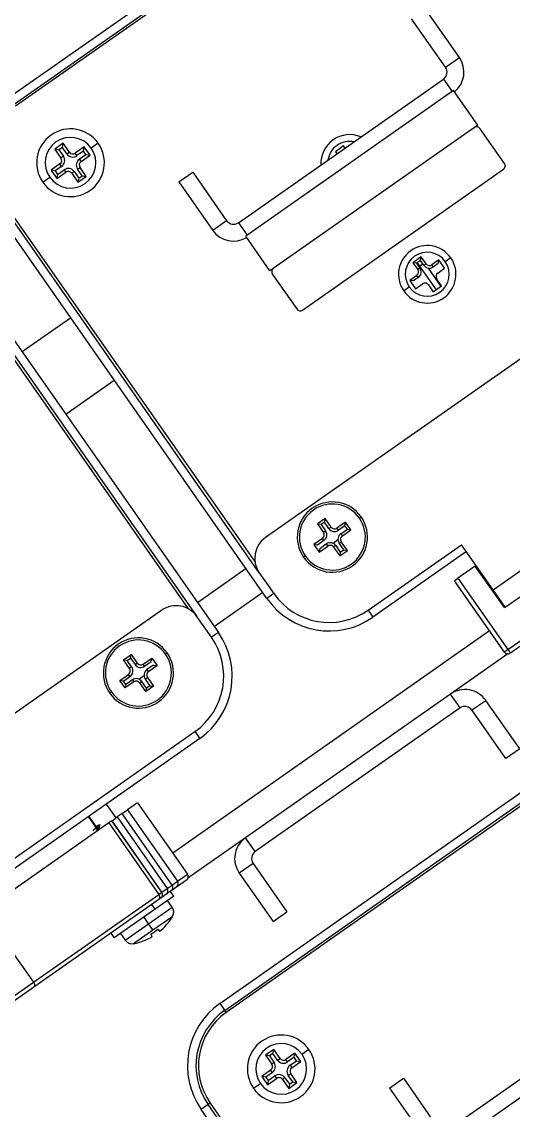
# Model space of a CAD drawing. Header units: millimetres. Extents: x 152904052 to 153933663, y 538271515 to 539240469.
# Drawn here: x 153459792.4 to 153459850.5, y 538574675.4 to 538574804 of the extents above; entities that cross this region are included whole.
import ezdxf

# ---------------------------------------------------------------- set-up
doc = ezdxf.new("R2010")
doc.units = ezdxf.units.MM
doc.layers.add('POWR', color=5, linetype='Continuous')

msp = doc.modelspace()

# ---------------------------------------------------------------- linework, layer by layer
at = {"layer": 'POWR', "color": 7}
for p, q in [((153459790.89, 538574795.13), (153459837.58, 538574827.83)), ((153459791.46, 538574794.31), (153459838.15, 538574827.01)), ((153459838.32, 538574826.76), (153459791.63, 538574794.07)), ((153459844.13, 538574799.82), (153459840.11, 538574805.55)), ((153459842.49, 538574798.67), (153459838.47, 538574804.4)), ((153459842.49, 538574798.67), (153459844.13, 538574799.82)), ((153459818, 538574780.3), (153459842.24, 538574797.28)), ((153459842.24, 538574797.28), (153459843.28, 538574795.8)), ((153459843.44, 538574795.92), (153459818.86, 538574778.71)), ((153459846.31, 538574791.82), (153459843.44, 538574795.92)), ((153459846.31, 538574791.82), (153459821.73, 538574774.61)), ((153459849.46, 538574787.32), (153459846.59, 538574791.41)), ((153459797.25, 538574789.7), (153459796.27, 538574789.01)), ((153459796.27, 538574789.01), (153459797.01, 538574787.95)), ((153459796.76, 538574788.93), (153459796.27, 538574789.01)), ((153459797.17, 538574789.21), (153459796.76, 538574788.93)), ((153459796.76, 538574788.93), (153459797.3, 538574788.15)), ((153459797.17, 538574789.21), (153459797.25, 538574789.7)), ((153459797.71, 538574788.43), (153459797.17, 538574789.21)), ((153459798, 538574788.64), (153459797.25, 538574789.7)), ((153459799.76, 538574789.26), (153459798.69, 538574788.51)), ((153459799.67, 538574788.77), (153459798.89, 538574788.23)), ((153459799.67, 538574788.77), (153459799.76, 538574789.26)), ((153459799.96, 538574788.36), (153459799.67, 538574788.77)), ((153459800.45, 538574788.28), (153459799.76, 538574789.26)), ((153459801.41, 538574789.69), (153459800.59, 538574789.11)), ((153459830.44, 538574789.38), (153459829.46, 538574788.69)), ((153459829.46, 538574788.69), (153459829.63, 538574788.44)), ((153459830.61, 538574789.13), (153459830.44, 538574789.38)), ((153459797.3, 538574788.15), (153459797.01, 538574787.95)), ((153459797.71, 538574788.43), (153459798, 538574788.64)), ((153459798.89, 538574788.23), (153459798.69, 538574788.51)), ((153459799.18, 538574787.82), (153459799.96, 538574788.36)), ((153459799.18, 538574787.82), (153459799.38, 538574787.53)), ((153459799.38, 538574787.53), (153459800.45, 538574788.28)), ((153459799.96, 538574788.36), (153459800.45, 538574788.28)), ((153459796.89, 538574787.25), (153459795.83, 538574786.51)), ((153459795.83, 538574786.51), (153459796.51, 538574785.52)), ((153459796.32, 538574786.42), (153459795.83, 538574786.51)), ((153459797.09, 538574786.96), (153459796.32, 538574786.42)), ((153459796.32, 538574786.42), (153459796.6, 538574786.01)), ((153459796.51, 538574785.52), (153459797.58, 538574786.27)), ((153459796.6, 538574786.01), (153459797.38, 538574786.56)), ((153459797.09, 538574786.96), (153459796.89, 538574787.25)), ((153459797.38, 538574786.56), (153459797.58, 538574786.27)), ((153459798.56, 538574786.35), (153459798.28, 538574786.15)), ((153459798.28, 538574786.15), (153459799.02, 538574785.08)), ((153459798.56, 538574786.35), (153459799.11, 538574785.57)), ((153459798.97, 538574786.63), (153459799.26, 538574786.83)), ((153459799.52, 538574785.86), (153459798.97, 538574786.63)), ((153459800, 538574785.77), (153459799.26, 538574786.83)), ((153459810.95, 538574785.13), (153459812.59, 538574786.28)), ((153459812.59, 538574786.28), (153459816.6, 538574780.54)), ((153459825.58, 538574769.99), (153459849.34, 538574786.62)), ((153459794.86, 538574785.1), (153459795.68, 538574785.67)), ((153459796.6, 538574786.01), (153459796.51, 538574785.52)), ((153459799.02, 538574785.08), (153459800, 538574785.77)), ((153459799.11, 538574785.57), (153459799.02, 538574785.08)), ((153459799.11, 538574785.57), (153459799.52, 538574785.86)), ((153459799.52, 538574785.86), (153459800, 538574785.77)), ((153459810.95, 538574785.13), (153459814.96, 538574779.4)), ((153459821.37, 538574735.91), (153459788.68, 538574782.6)), ((153459820.47, 538574738.94), (153459789.49, 538574783.17)), ((153459789.74, 538574783.34), (153459819.96, 538574740.18)), ((153459876.09, 538574781.54), (153459821.2, 538574743.11)), ((153459816.6, 538574780.54), (153459814.96, 538574779.4)), ((153459818, 538574780.3), (153459819.03, 538574778.82)), ((153459782.94, 538574778.58), (153459815.63, 538574731.89)), ((153459821.73, 538574774.61), (153459818.86, 538574778.71)), ((153459812.1, 538574734.67), (153459781.88, 538574777.84)), ((153459782.12, 538574778.01), (153459813.09, 538574733.77)), ((153459839.62, 538574776.27), (153459838.63, 538574775.58)), ((153459839.54, 538574775.84), (153459839.06, 538574775.51)), ((153459839.54, 538574775.84), (153459839.62, 538574776.27)), ((153459839.94, 538574775.28), (153459839.54, 538574775.84)), ((153459840.19, 538574775.45), (153459839.62, 538574776.27)), ((153459841.7, 538574775.9), (153459840.89, 538574775.33)), ((153459841.63, 538574775.48), (153459841.7, 538574775.9)), ((153459842.39, 538574774.92), (153459841.7, 538574775.9)), ((153459843.11, 538574776.16), (153459842.46, 538574775.7)), ((153459838.63, 538574775.58), (153459839.21, 538574774.76)), ((153459839.06, 538574775.51), (153459838.63, 538574775.58)), ((153459839.06, 538574775.51), (153459839.46, 538574774.94)), ((153459839.14, 538574775.56), (153459841.37, 538574772.37)), ((153459839.46, 538574774.94), (153459839.21, 538574774.76)), ((153459839.42, 538574775.16), (153459839.82, 538574775.44)), ((153459839.94, 538574775.28), (153459840.19, 538574775.45)), ((153459840.42, 538574774.95), (153459841.94, 538574772.77)), ((153459841.06, 538574775.08), (153459840.89, 538574775.33)), ((153459841.63, 538574775.48), (153459841.06, 538574775.08)), ((153459841.57, 538574774.35), (153459842.39, 538574774.92)), ((153459822.02, 538574774.2), (153459824.89, 538574770.11)), ((153459839.08, 538574774.07), (153459838.26, 538574773.49)), ((153459838.26, 538574773.49), (153459838.95, 538574772.51)), ((153459838.69, 538574773.42), (153459838.26, 538574773.49)), ((153459839.26, 538574773.82), (153459838.69, 538574773.42)), ((153459839.26, 538574773.82), (153459839.08, 538574774.07)), ((153459842.02, 538574772.83), (153459841.45, 538574773.65)), ((153459837.54, 538574772.26), (153459838.2, 538574772.72)), ((153459838.95, 538574772.51), (153459839.77, 538574773.08)), ((153459840.47, 538574772.96), (153459841.04, 538574772.14)), ((153459841.04, 538574772.14), (153459842.02, 538574772.83)), ((153459792.41, 538574765.07), (153459798.14, 538574769.08)), ((153459797.57, 538574757.69), (153459803.3, 538574761.71)), ((153459828.24, 538574745.36), (153459827.34, 538574744.73)), ((153459828.17, 538574744.93), (153459828.24, 538574745.36)), ((153459828.96, 538574744.33), (153459828.24, 538574745.36)), ((153459832.3, 538574745.39), (153459832.51, 538574745.54)), ((153459827.34, 538574744.73), (153459828.06, 538574743.7)), ((153459827.77, 538574744.65), (153459827.34, 538574744.73)), ((153459828.17, 538574744.93), (153459827.77, 538574744.65)), ((153459827.77, 538574744.65), (153459828.31, 538574743.88)), ((153459828.31, 538574743.88), (153459828.06, 538574743.7)), ((153459828.71, 538574744.16), (153459828.17, 538574744.93)), ((153459828.71, 538574744.16), (153459828.96, 538574744.33)), ((153459830.68, 538574744.93), (153459829.65, 538574744.21)), ((153459829.83, 538574743.96), (153459829.65, 538574744.21)), ((153459830.6, 538574744.5), (153459829.83, 538574743.96)), ((153459830.11, 538574743.56), (153459830.88, 538574744.1)), ((153459830.29, 538574743.31), (153459831.31, 538574744.03)), ((153459830.6, 538574744.5), (153459830.68, 538574744.93)), ((153459830.88, 538574744.1), (153459830.6, 538574744.5)), ((153459831.31, 538574744.03), (153459830.68, 538574744.93)), ((153459830.88, 538574744.1), (153459831.31, 538574744.03)), ((153459827.93, 538574743), (153459826.91, 538574742.29)), ((153459828.11, 538574742.75), (153459827.34, 538574742.21)), ((153459828.11, 538574742.75), (153459827.93, 538574743)), ((153459829.77, 538574742.82), (153459829.2, 538574742.42)), ((153459829.91, 538574742.44), (153459830.16, 538574742.61)), ((153459830.45, 538574741.66), (153459829.91, 538574742.44)), ((153459830.11, 538574743.56), (153459830.29, 538574743.31)), ((153459830.88, 538574741.59), (153459830.16, 538574742.61)), ((153459826.91, 538574742.29), (153459827.54, 538574741.39)), ((153459827.34, 538574742.21), (153459826.91, 538574742.29)), ((153459827.54, 538574741.39), (153459828.57, 538574742.1)), ((153459827.62, 538574741.81), (153459827.54, 538574741.39)), ((153459827.62, 538574741.81), (153459828.39, 538574742.36)), ((153459828.39, 538574742.36), (153459828.57, 538574742.1)), ((153459829.51, 538574742.16), (153459829.26, 538574741.98)), ((153459829.26, 538574741.98), (153459829.98, 538574740.96)), ((153459829.51, 538574742.16), (153459830.05, 538574741.38)), ((153459829.98, 538574740.96), (153459830.88, 538574741.59)), ((153459830.05, 538574741.38), (153459829.98, 538574740.96)), ((153459830.05, 538574741.38), (153459830.45, 538574741.66)), ((153459830.45, 538574741.66), (153459830.88, 538574741.59)), ((153459833.33, 538574734.51), (153459844.39, 538574742.26)), ((153459844.96, 538574741.44), (153459833.9, 538574733.7)), ((153459848.12, 538574736.93), (153459844.39, 538574742.26)), ((153459848.12, 538574736.93), (153459854.67, 538574741.52)), ((153459825.91, 538574740.92), (153459825.71, 538574740.78)), ((153459846.01, 538574739.73), (153459846.11, 538574739.8)), ((153459818.9, 538574739.43), (153459813.17, 538574735.41)), ((153459820.47, 538574738.94), (153459822.19, 538574736.48)), ((153459846.01, 538574739.73), (153459843.96, 538574738.3)), ((153459849.45, 538574734.82), (153459846.01, 538574739.73)), ((153459849.55, 538574734.89), (153459856.1, 538574739.47)), ((153459843.55, 538574738.01), (153459843.96, 538574738.3)), ((153459849.46, 538574729.57), (153459843.55, 538574738.01)), ((153459843.96, 538574738.3), (153459849.87, 538574729.86)), ((153459849.87, 538574729.86), (153459860.93, 538574737.6)), ((153459820.88, 538574736.6), (153459815.15, 538574732.59)), ((153459822.19, 538574736.48), (153459821.37, 538574735.91)), ((153459849.55, 538574734.89), (153459848.12, 538574736.93)), ((153459860.97, 538574737.02), (153459850.16, 538574729.45)), ((153459849.22, 538574735.15), (153459849.28, 538574735.27)), ((153459849.28, 538574735.06), (153459849.38, 538574735.13)), ((153459849.45, 538574734.82), (153459849.55, 538574734.89)), ((153459808.92, 538574734.51), (153459754.03, 538574696.08)), ((153459814.82, 538574731.32), (153459813.09, 538574733.77)), ((153459833.33, 538574734.51), (153459833.9, 538574733.7)), ((153459847.71, 538574732.07), (153459810.23, 538574705.82)), ((153459815.63, 538574731.89), (153459814.82, 538574731.32)), ((153459849.87, 538574729.86), (153459849.46, 538574729.57)), ((153459849.87, 538574729.86), (153459850.16, 538574729.45)), ((153459804.4, 538574728.67), (153459805.3, 538574729.3)), ((153459805.12, 538574727.64), (153459804.4, 538574728.67)), ((153459804.83, 538574728.59), (153459804.4, 538574728.67)), ((153459804.83, 538574728.59), (153459805.23, 538574728.87)), ((153459805.37, 538574727.82), (153459804.83, 538574728.59)), ((153459805.23, 538574728.87), (153459805.3, 538574729.3)), ((153459805.23, 538574728.87), (153459805.77, 538574728.1)), ((153459805.3, 538574729.3), (153459806.02, 538574728.27)), ((153459805.77, 538574728.1), (153459806.02, 538574728.27)), ((153459806.72, 538574728.15), (153459807.74, 538574728.87)), ((153459806.89, 538574727.9), (153459807.67, 538574728.44)), ((153459807.67, 538574728.44), (153459807.74, 538574728.87)), ((153459807.74, 538574728.87), (153459808.37, 538574727.97)), ((153459809.37, 538574729.33), (153459809.57, 538574729.48)), ((153459849.86, 538574729.36), (153459843.07, 538574724.61)), ((153459803.97, 538574726.23), (153459805, 538574726.94)), ((153459805.17, 538574726.69), (153459805, 538574726.94)), ((153459805.37, 538574727.82), (153459805.12, 538574727.64)), ((153459806.89, 538574727.9), (153459806.72, 538574728.15)), ((153459807.95, 538574728.04), (153459807.17, 538574727.5)), ((153459807.17, 538574727.5), (153459807.35, 538574727.25)), ((153459808.37, 538574727.97), (153459807.35, 538574727.25)), ((153459807.95, 538574728.04), (153459808.37, 538574727.97)), ((153459804.6, 538574725.33), (153459803.97, 538574726.23)), ((153459804.4, 538574726.15), (153459803.97, 538574726.23)), ((153459804.4, 538574726.15), (153459805.17, 538574726.69)), ((153459804.68, 538574725.75), (153459804.4, 538574726.15)), ((153459805.63, 538574726.04), (153459804.6, 538574725.33)), ((153459804.68, 538574725.75), (153459804.6, 538574725.33)), ((153459805.45, 538574726.3), (153459804.68, 538574725.75)), ((153459805.45, 538574726.3), (153459805.63, 538574726.04)), ((153459806.83, 538574726.76), (153459806.26, 538574726.36)), ((153459806.58, 538574726.1), (153459806.33, 538574725.92)), ((153459807.04, 538574724.9), (153459806.33, 538574725.92)), ((153459807.12, 538574725.32), (153459806.58, 538574726.1)), ((153459806.97, 538574726.38), (153459807.23, 538574726.55)), ((153459806.97, 538574726.38), (153459807.52, 538574725.6)), ((153459807.23, 538574726.55), (153459807.94, 538574725.53)), ((153459802.98, 538574724.86), (153459802.77, 538574724.72)), ((153459807.94, 538574725.53), (153459807.04, 538574724.9)), ((153459807.12, 538574725.32), (153459807.04, 538574724.9)), ((153459807.52, 538574725.6), (153459807.12, 538574725.32)), ((153459807.52, 538574725.6), (153459807.94, 538574725.53)), ((153459843.07, 538574724.61), (153459818.83, 538574707.63)), ((153459844.22, 538574722.97), (153459843.07, 538574724.61)), ((153459845.61, 538574722.73), (153459847.25, 538574723.87)), ((153459851.27, 538574718.14), (153459847.25, 538574723.87)), ((153459844.22, 538574722.97), (153459819.97, 538574706)), ((153459849.63, 538574716.99), (153459845.61, 538574722.73)), ((153459815.8, 538574688.06), (153459862.5, 538574720.76)), ((153459783.77, 538574699.81), (153459812.85, 538574720.17)), ((153459813.42, 538574719.36), (153459784.34, 538574698.99)), ((153459812.85, 538574720.17), (153459813.42, 538574719.36)), ((153459816.38, 538574687.24), (153459863.07, 538574719.94)), ((153459863.24, 538574719.69), (153459816.55, 538574687)), ((153459851.27, 538574718.14), (153459849.63, 538574716.99)), ((153459802.37, 538574711.61), (153459803.51, 538574709.97)), ((153459806.07, 538574711.76), (153459804.87, 538574710.93)), ((153459806.07, 538574711.76), (153459811.98, 538574703.33)), ((153459804.24, 538574710.49), (153459803.67, 538574710.09)), ((153459810.15, 538574702.05), (153459804.24, 538574710.49)), ((153459804.24, 538574710.49), (153459804.25, 538574710.49)), ((153459804.25, 538574710.49), (153459804.87, 538574710.93)), ((153459810.15, 538574702.05), (153459804.25, 538574710.49)), ((153459804.87, 538574710.93), (153459810.78, 538574702.49)), ((153459802.66, 538574709.38), (153459789.16, 538574699.92)), ((153459801.4, 538574708.49), (153459800.25, 538574710.13)), ((153459801.47, 538574708.54), (153459800.32, 538574710.18)), ((153459801.42, 538574709.12), (153459801.2, 538574708.93)), ((153459801.26, 538574709), (153459801.42, 538574709.12)), ((153459803.04, 538574709.65), (153459802.66, 538574709.38)), ((153459802.66, 538574709.38), (153459808.57, 538574700.94)), ((153459808.95, 538574701.21), (153459803.04, 538574709.65)), ((153459803.04, 538574709.65), (153459803.05, 538574709.65)), ((153459803.05, 538574709.65), (153459803.67, 538574710.09)), ((153459808.95, 538574701.21), (153459803.05, 538574709.65)), ((153459803.67, 538574710.09), (153459809.58, 538574701.65)), ((153459801.71, 538574708.71), (153459801.52, 538574708.71)), ((153459818.83, 538574707.63), (153459812.02, 538574702.87)), ((153459819.97, 538574706), (153459818.83, 538574707.63)), ((153459819.73, 538574704.6), (153459818.09, 538574703.46)), ((153459819.73, 538574704.6), (153459823.74, 538574698.87)), ((153459811.85, 538574702.63), (153459810.66, 538574701.79)), ((153459810.78, 538574702.49), (153459811.98, 538574703.33)), ((153459818.09, 538574703.46), (153459822.1, 538574697.72)), ((153459808.57, 538574700.94), (153459808.95, 538574701.21)), ((153459808.95, 538574701.21), (153459809.58, 538574701.65)), ((153459808.95, 538574701.21), (153459808.95, 538574701.21)), ((153459810.03, 538574701.35), (153459809.46, 538574700.95)), ((153459809.58, 538574701.65), (153459810.15, 538574702.05)), ((153459810.36, 538574700.73), (153459809.95, 538574701.3)), ((153459810.22, 538574701.49), (153459810.03, 538574701.35)), ((153459810.15, 538574702.05), (153459810.78, 538574702.49)), ((153459810.15, 538574702.05), (153459810.15, 538574702.05)), ((153459810.25, 538574701.51), (153459810.21, 538574701.57)), ((153459810.25, 538574701.51), (153459810.22, 538574701.49)), ((153459810.66, 538574701.79), (153459810.25, 538574701.51)), ((153459793.76, 538574690.57), (153459808.57, 538574700.94)), ((153459808.45, 538574700.25), (153459793.8, 538574689.99)), ((153459810.36, 538574700.73), (153459808.16, 538574699.19)), ((153459808.83, 538574700.51), (153459808.45, 538574700.25)), ((153459809.02, 538574700.65), (153459808.83, 538574700.51)), ((153459809.05, 538574700.67), (153459809.01, 538574700.73)), ((153459809.05, 538574700.67), (153459809.02, 538574700.65)), ((153459809.46, 538574700.95), (153459809.05, 538574700.67)), ((153459810.16, 538574699.43), (153459809.62, 538574700.21)), ((153459808.16, 538574699.19), (153459803.31, 538574695.79)), ((153459807.38, 538574697.48), (153459810.16, 538574699.43)), ((153459808.16, 538574699.19), (153459807.76, 538574699.76)), ((153459822.1, 538574697.72), (153459823.74, 538574698.87)), ((153459804.59, 538574695.53), (153459807.38, 538574697.48)), ((153459807.38, 538574697.48), (153459806.83, 538574698.26)), ((153459807.89, 538574696.75), (153459807.38, 538574697.48)), ((153459807.89, 538574696.75), (153459810.22, 538574698.37)), ((153459809.82, 538574697.78), (153459809.83, 538574697.76)), ((153459802.91, 538574696.37), (153459803.31, 538574695.79)), ((153459804.05, 538574696.31), (153459804.59, 538574695.53)), ((153459805.57, 538574695.12), (153459807.89, 538574696.75)), ((153459807.78, 538574695.96), (153459807.62, 538574696.24)), ((153459808.46, 538574696.83), (153459808.67, 538574696.59)), ((153459806.28, 538574695.27), (153459806.27, 538574695.29)), ((153459791.29, 538574694.09), (153459793.76, 538574690.57)), ((153459782.7, 538574682.83), (153459793.76, 538574690.57)), ((153459793.8, 538574689.99), (153459782.99, 538574682.42)), ((153459842.92, 538574673.23), (153459867.16, 538574690.21)), ((153459868.36, 538574688.85), (153459843.78, 538574671.64)), ((153459815.8, 538574688.06), (153459816.38, 538574687.24)), ((153459816.55, 538574687), (153459816.38, 538574687.24)), ((153459822.17, 538574682.63), (153459821.19, 538574681.94)), ((153459821.19, 538574681.94), (153459821.93, 538574680.88)), ((153459821.68, 538574681.86), (153459821.19, 538574681.94)), ((153459822.08, 538574682.14), (153459821.68, 538574681.86)), ((153459822.08, 538574682.14), (153459822.17, 538574682.63)), ((153459822.63, 538574681.36), (153459822.08, 538574682.14)), ((153459822.92, 538574681.57), (153459822.17, 538574682.63)), ((153459824.68, 538574682.19), (153459823.61, 538574681.44)), ((153459824.59, 538574681.7), (153459824.68, 538574682.19)), ((153459825.37, 538574681.21), (153459824.68, 538574682.19)), ((153459826.33, 538574682.62), (153459825.51, 538574682.04)), ((153459821.68, 538574681.86), (153459822.22, 538574681.08)), ((153459822.22, 538574681.08), (153459821.93, 538574680.88)), ((153459822.63, 538574681.36), (153459822.92, 538574681.57)), ((153459823.81, 538574681.16), (153459823.61, 538574681.44)), ((153459824.59, 538574681.7), (153459823.81, 538574681.16)), ((153459824.1, 538574680.75), (153459824.88, 538574681.29)), ((153459824.1, 538574680.75), (153459824.3, 538574680.46)), ((153459824.3, 538574680.46), (153459825.37, 538574681.21)), ((153459824.88, 538574681.29), (153459824.59, 538574681.7)), ((153459824.88, 538574681.29), (153459825.37, 538574681.21)), ((153459821.81, 538574680.18), (153459820.75, 538574679.44)), ((153459820.75, 538574679.44), (153459821.43, 538574678.45)), ((153459821.24, 538574679.35), (153459820.75, 538574679.44)), ((153459822.01, 538574679.89), (153459821.24, 538574679.35)), ((153459821.24, 538574679.35), (153459821.52, 538574678.94)), ((153459821.52, 538574678.94), (153459822.3, 538574679.49)), ((153459822.01, 538574679.89), (153459821.81, 538574680.18)), ((153459822.3, 538574679.49), (153459822.5, 538574679.2)), ((153459823.89, 538574679.56), (153459824.18, 538574679.76)), ((153459824.43, 538574678.79), (153459823.89, 538574679.56)), ((153459824.92, 538574678.7), (153459824.18, 538574679.76)), ((153459819.78, 538574678.03), (153459820.6, 538574678.6)), ((153459821.43, 538574678.45), (153459822.5, 538574679.2)), ((153459821.52, 538574678.94), (153459821.43, 538574678.45)), ((153459823.48, 538574679.28), (153459823.2, 538574679.08)), ((153459823.2, 538574679.08), (153459823.94, 538574678.01)), ((153459823.48, 538574679.28), (153459824.03, 538574678.5)), ((153459823.94, 538574678.01), (153459824.92, 538574678.7)), ((153459824.03, 538574678.5), (153459823.94, 538574678.01)), ((153459824.03, 538574678.5), (153459824.43, 538574678.79)), ((153459824.43, 538574678.79), (153459824.92, 538574678.7)), ((153459835.87, 538574678.06), (153459837.51, 538574679.21)), ((153459835.87, 538574678.06), (153459839.88, 538574672.33)), ((153459837.51, 538574679.21), (153459841.52, 538574673.47)), ((153459814.41, 538574676.1), (153459813.59, 538574675.53)), ((153459846.29, 538574628.84), (153459813.59, 538574675.53)), ((153459814.66, 538574676.27), (153459814.41, 538574676.1)), ((153459845.39, 538574631.87), (153459814.41, 538574676.1)), ((153459814.66, 538574676.27), (153459844.88, 538574633.11))]:
    msp.add_line(p, q, dxfattribs=at)
for centre, radius, start, end in [((153459841.67, 538574798.1), 3, 308.8226, 35), ((153459841.67, 538574798.1), 1, 305, 35), ((153459798.14, 538574787.39), 4, 35, 215), ((153459846.18, 538574791.13), 0.5, 35, 125), ((153459798.14, 538574787.39), 3, 35, 215), ((153459831.15, 538574787.31), 3.4, 66.9657, 183.0343), ((153459798.14, 538574787.39), 4, 215, 35), ((153459798.14, 538574787.39), 3, 215, 35), ((153459831.15, 538574787.31), 2.6, 78.8131, 171.1869), ((153459796.6, 538574787.66), 0.5, 305, 35), ((153459796.6, 538574787.66), 0.851, 305, 35), ((153459798.41, 538574788.92), 0.851, 215, 305), ((153459798.41, 538574788.92), 0.5, 215, 305), ((153459799.67, 538574787.12), 0.851, 125, 215), ((153459799.67, 538574787.12), 0.5, 125, 215), ((153459797.87, 538574785.86), 0.851, 35, 125), ((153459797.87, 538574785.86), 0.5, 35, 125), ((153459849.05, 538574787.03), 0.5, 305, 35), ((153459817.42, 538574781.12), 1, 215, 305), ((153459817.42, 538574781.12), 3, 215, 301.1774), ((153459840.33, 538574774.21), 3.4, 35, 215), ((153459840.33, 538574774.21), 3.4, 215, 35), ((153459840.33, 538574774.21), 2.6, 35, 215), ((153459822.43, 538574774.49), 0.5, 125, 215), ((153459840.33, 538574774.21), 2.6, 215, 35), ((153459838.8, 538574774.48), 0.5, 305, 35), ((153459838.8, 538574774.48), 0.807, 305, 35), ((153459840.6, 538574775.74), 0.807, 215, 305), ((153459840.6, 538574775.74), 0.5, 215, 305), ((153459841.86, 538574773.94), 0.5, 125, 215), ((153459840.06, 538574772.68), 0.5, 35, 125), ((153459825.3, 538574770.4), 0.5, 215, 305), ((153459829.11, 538574743.16), 4.15, 35, 215), ((153459829.11, 538574743.16), 3.9, 35, 215), ((153459829.11, 538574743.16), 4.15, 215, 35), ((153459829.11, 538574743.16), 3.9, 215, 35), ((153459827.65, 538574743.41), 0.5, 305, 35), ((153459827.65, 538574743.41), 0.807, 305, 35), ((153459829.37, 538574744.62), 0.807, 215, 305), ((153459829.37, 538574744.62), 0.5, 215, 305), ((153459822.92, 538574740.66), 3, 125, 215), ((153459828.85, 538574741.69), 0.807, 35, 125), ((153459830.57, 538574742.9), 0.807, 125, 215), ((153459830.57, 538574742.9), 0.5, 125, 215), ((153459828.85, 538574741.69), 0.5, 35, 125), ((153459828.74, 538574741.07), 8, 215, 305), ((153459810.64, 538574732.05), 3, 35, 125), ((153459828.74, 538574741.07), 9, 215, 305), ((153459806.17, 538574727.1), 4.15, 35, 215), ((153459806.17, 538574727.1), 3.9, 35, 215), ((153459808.26, 538574726.73), 8, 305, 35), ((153459808.26, 538574726.73), 9, 305, 35), ((153459849.87, 538574729.86), 0.5, 215, 305), ((153459806.17, 538574727.1), 4.15, 215, 35), ((153459806.17, 538574727.1), 3.9, 215, 35), ((153459806.43, 538574728.56), 0.5, 215, 305), ((153459804.71, 538574727.35), 0.5, 305, 35), ((153459804.71, 538574727.35), 0.807, 305, 35), ((153459806.43, 538574728.56), 0.807, 215, 305), ((153459807.64, 538574726.84), 0.807, 125, 215), ((153459807.64, 538574726.84), 0.5, 125, 215), ((153459805.92, 538574725.63), 0.807, 35, 125), ((153459805.92, 538574725.63), 0.5, 35, 125), ((153459844.79, 538574722.15), 3, 35, 125), ((153459844.79, 538574722.15), 1, 35, 125), ((153459820.55, 538574705.18), 3, 125, 215), ((153459820.55, 538574705.18), 1, 125, 215), ((153459808.54, 538574700.92), 0.5, 305, 35), ((153459808.54, 538574700.92), 0.499, 305.07, 35.0698), ((153459809.17, 538574701.36), 0.499, 305.07, 35.0698), ((153459809.74, 538574701.76), 0.5, 305, 35), ((153459809.74, 538574701.76), 0.499, 305.07, 35.0698), ((153459810.26, 538574701.58), 0.103, 217.4159, 246.5165), ((153459810.37, 538574702.2), 0.499, 305.07, 35.0698), ((153459809.06, 538574700.74), 0.103, 217.4159, 246.5165), ((153459809.34, 538574698.86), 1, 330.8721, 35), ((153459804.51, 538574701.57), 6.52, 312.4848, 324.3917), ((153459804.54, 538574701.54), 6.5, 324.4786, 330.8721), ((153459804.43, 538574701.69), 6.32, 300.3185, 309.6814), ((153459805.41, 538574696.11), 1, 215, 279.1279), ((153459804.54, 538574701.54), 6.5, 279.1279, 285.5214), ((153459804.51, 538574701.57), 6.52, 285.6083, 297.5152), ((153459820.97, 538574680.69), 9, 125, 215), ((153459820.97, 538574680.69), 8, 125, 215), ((153459820.97, 538574680.69), 7.7, 125, 215), ((153459823.06, 538574680.32), 4, 35, 215), ((153459823.06, 538574680.32), 3, 35, 215), ((153459823.06, 538574680.32), 4, 215, 35), ((153459823.06, 538574680.32), 3, 215, 35), ((153459821.52, 538574680.59), 0.5, 305, 35), ((153459821.52, 538574680.59), 0.851, 305, 35), ((153459823.33, 538574681.85), 0.851, 215, 305), ((153459823.33, 538574681.85), 0.5, 215, 305), ((153459824.59, 538574680.05), 0.851, 125, 215), ((153459822.79, 538574678.79), 0.851, 35, 125), ((153459824.59, 538574680.05), 0.5, 125, 215), ((153459822.79, 538574678.79), 0.5, 35, 125)]:
    msp.add_arc(centre, radius, start, end, dxfattribs=at)
for points, knots in [([(153459801.42, 538574709.12), (153459801.5, 538574709.16), (153459801.66, 538574709.23), (153459801.59, 538574709.14), (153459801.32, 538574708.89), (153459800.95, 538574708.6), (153459800.76, 538574708.44)], [0, 0, 0, 0, 0.240848, 0.476572, 0.721491, 1, 1, 1, 1]), ([(153459801.47, 538574708.78), (153459801.5, 538574708.85), (153459801.55, 538574708.98), (153459801.59, 538574709.12), (153459801.62, 538574709.19)], [0, 0, 0, 0, 0.4998935, 1, 1, 1, 1]), ([(153459801.2, 538574708.57), (153459801.29, 538574708.61), (153459801.46, 538574708.7), (153459801.54, 538574708.73), (153459801.52, 538574708.69), (153459801.51, 538574708.68)], [0, 0, 0, 0, 0.4022724, 0.8024055, 1, 1, 1, 1]), ([(153459811.85, 538574702.63), (153459811.91, 538574702.68), (153459812.02, 538574702.78), (153459812.08, 538574702.98), (153459812.06, 538574703.18), (153459812, 538574703.28), (153459811.98, 538574703.33)], [0, 0, 0, 0, 0.270336, 0.562527, 0.789797, 1, 1, 1, 1]), ([(153459808.57, 538574700.94), (153459808.59, 538574700.9), (153459808.64, 538574700.82), (153459808.67, 538574700.67), (153459808.65, 538574700.51), (153459808.58, 538574700.36), (153459808.49, 538574700.28), (153459808.45, 538574700.25)], [0, 0, 0, 0, 0.174928, 0.36388, 0.560047, 0.788091, 1, 1, 1, 1]), ([(153459808.67, 538574696.59), (153459808.67, 538574696.59), (153459808.69, 538574696.59), (153459808.75, 538574696.62), (153459808.83, 538574696.68), (153459808.89, 538574696.74), (153459808.92, 538574696.76)], [0, 0, 0, 0, 0.250648, 0.499754, 0.7491, 1, 1, 1, 1]), ([(153459808.92, 538574696.76), (153459808.89, 538574696.74), (153459808.83, 538574696.68), (153459808.75, 538574696.62), (153459808.69, 538574696.59), (153459808.67, 538574696.59), (153459808.67, 538574696.59)], [0, 0, 0, 0, 0.250648, 0.499754, 0.7491, 1, 1, 1, 1]), ([(153459807.53, 538574695.79), (153459807.56, 538574695.81), (153459807.63, 538574695.85), (153459807.72, 538574695.9), (153459807.77, 538574695.94), (153459807.78, 538574695.96), (153459807.78, 538574695.96)], [0, 0, 0, 0, 0.250648, 0.499754, 0.7491, 1, 1, 1, 1]), ([(153459793.76, 538574690.57), (153459793.78, 538574690.53), (153459793.84, 538574690.45), (153459793.88, 538574690.31), (153459793.9, 538574690.18), (153459793.87, 538574690.06), (153459793.82, 538574690.01), (153459793.8, 538574689.99)], [0, 0, 0, 0, 0.1635184, 0.3442853, 0.5393013, 0.7753085, 1, 1, 1, 1])]:
    msp.add_open_spline(points, degree=3, knots=knots, dxfattribs=at)

doc.saveas('drawing.dxf')
